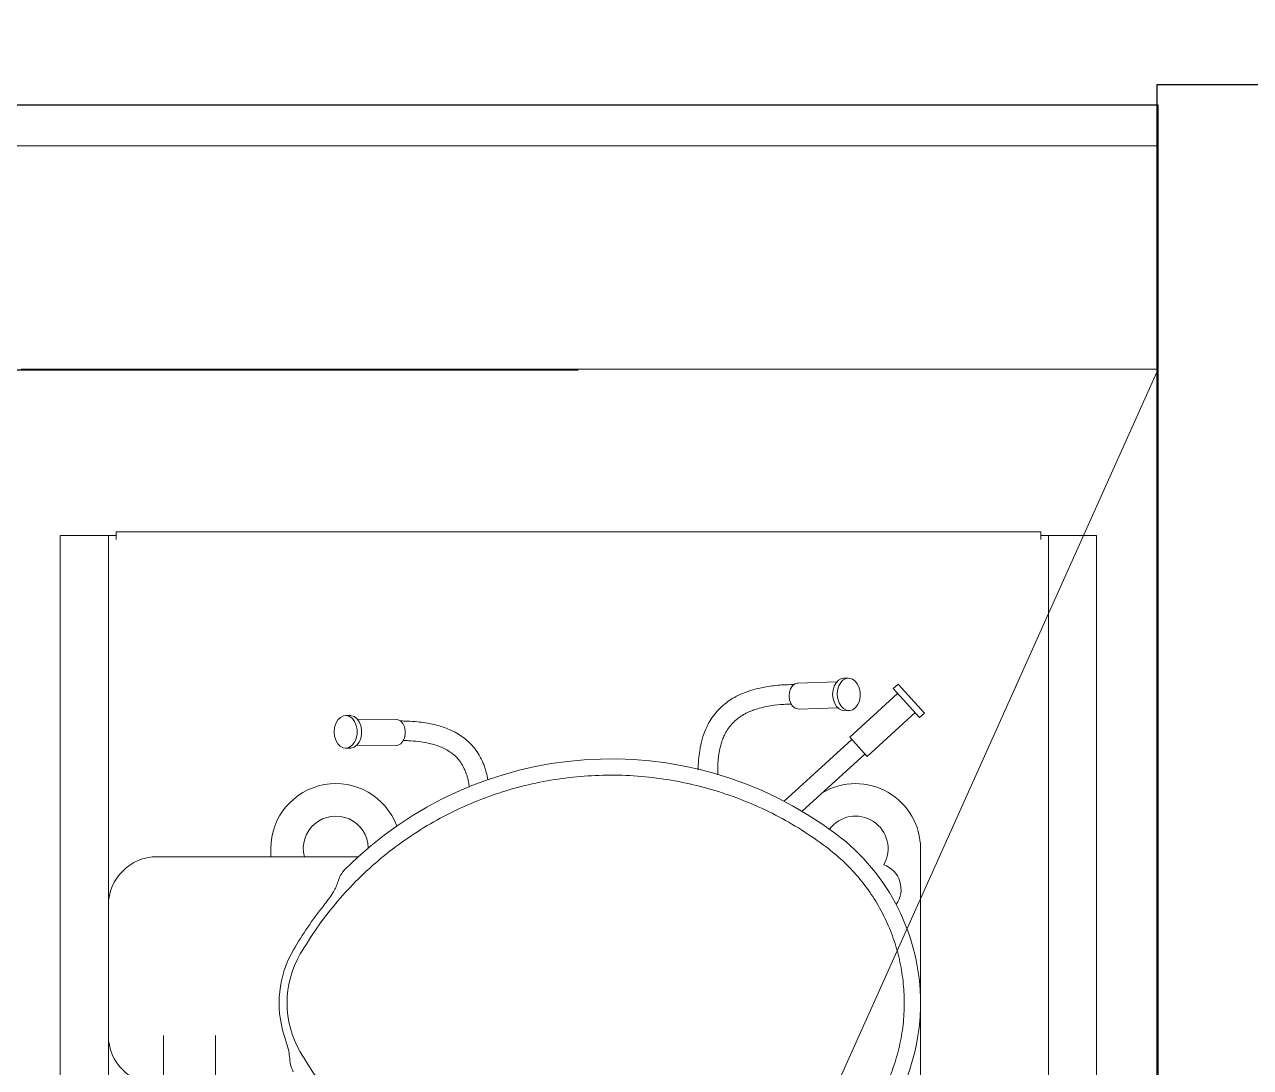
# Model space of a CAD drawing. Header units: millimetres. Extents: x 12325263 to 13848842, y -1463133 to 573208.
# Drawn here: x 12583817.9 to 12584119.8, y -841228.8 to -840972.1 of the extents above; entities that cross this region are included whole.
import ezdxf
from ezdxf.xclip import XClip

# ---------------------------------------------------------------- set-up
doc = ezdxf.new("R2010")
doc.units = ezdxf.units.MM
doc.header["$LTSCALE"] = 1000
doc.header["$XCLIPFRAME"] = 0
doc.linetypes.add('HIDDEN', pattern=[9.525, 6.35, -3.175])
for name, color, linetype in [('A-WALL', 5, 'Continuous'), ('fur202301', 252, 'Continuous'), ('WALL', 5, 'Continuous'), ('WALL-SHATCH', 8, 'Continuous'), ('建筑-楼板开洞', 251, 'Continuous')]:
    doc.layers.add(name, color=color, linetype=linetype)

# ---------------------------------------------------------------- blocks, each defined once
blk = doc.blocks.new('adgshg13-A$C7F010FC0')
at = {"layer": 'WALL-SHATCH'}
h = blk.add_hatch(color=256, dxfattribs=at)
h.dxf.hatch_style = 1
h.paths.add_polyline_path([(-60384.17, -16880.9), (-763.16, 197.48), (12587.62, -13153.3), (12587.62, -157996.02), (-162964.85, -188820.43), (-171262.38, -180522.9), (-171262.38, -31310.9), (-150707.19, -10755.71), (-131860.08, -7980.9), (-99162.38, -7980.9), (-99162.38, -4980.9), (-76620.43, -4980.9), (-70107.65, -16880.9)], flags=16)
h.paths.add_polyline_path([(-60091.23, -16380.9), (-646.88, 646.88), (12987.62, -12987.62), (12987.62, -158331.9), (-163100.58, -189250.38), (-171662.38, -180688.59), (-171662.38, -31145.21), (-150777.9, -10260.73), (-131896.69, -7480.9), (-99562.38, -7480.9), (-99562.38, -4580.9), (-76365.55, -4580.9), (-69907.51, -16380.9)])
blk = doc.blocks.new('A$C4C7A72D3')
at = {"layer": 'WALL', "color": 1}
blk.add_blockref('adgshg13-A$C7F010FC0', (210433.01, 205503.57), dxfattribs=at)
blk = doc.blocks.new('asdgagfjjjdh')
at = {"layer": 'fur202301', "lineweight": 9}
for p, q in [((5221.29, -1381.57), (5221.29, -1380.37)), ((5221.29, -1380.37), (5505.89, -1380.37)), ((5505.89, -1380.37), (5505.89, -1381.57)), ((5204.09, -1381.57), (5204.09, -1841.57)), ((5204.09, -1381.57), (5217.69, -1381.57)), ((5217.69, -1381.57), (5218.89, -1381.57)), ((5218.89, -1381.57), (5218.89, -1747.88)), ((5218.89, -1381.57), (5221.29, -1381.57)), ((5221.29, -1381.57), (5221.29, -1382.77)), ((5505.89, -1381.57), (5508.29, -1381.57)), ((5505.89, -1381.57), (5505.89, -1382.77)), ((5508.29, -1381.57), (5508.29, -1495.37)), ((5508.29, -1381.57), (5509.49, -1381.57)), ((5509.49, -1381.57), (5523.09, -1381.57)), ((5523.09, -1381.57), (5523.09, -1747.92)), ((5281.96, -1425.46), (5280.55, -1425.42)), ((5296.07, -1426.93), (5284.05, -1426.53)), ((5265.2, -1427.28), (5257.11, -1436.15)), ((5266.67, -1428.63), (5258.59, -1437.5)), ((5266.67, -1428.63), (5265.2, -1427.28)), ((5280.1, -1443.59), (5265.33, -1430.11)), ((5257.11, -1436.15), (5258.59, -1437.5)), ((5259.93, -1436.02), (5274.71, -1449.5)), ((5280.22, -1435.41), (5281.64, -1435.46)), ((5283.79, -1434.53), (5295.81, -1434.92)), ((5435.19, -1436.95), (5433.78, -1436.96)), ((5431.67, -1437.99), (5419.65, -1438.13)), ((5280.1, -1443.59), (5274.71, -1449.5)), ((5300.26, -1463.32), (5279.43, -1444.32)), ((5275.39, -1448.76), (5294.72, -1466.4)), ((5419.74, -1446.13), (5431.76, -1445.99)), ((5433.9, -1446.96), (5435.31, -1446.94)), ((5294.69, -1466.42), (5294.58, -1466.26)), ((5258.29, -1477.87), (5258.29, -1572.87)), ((5458.29, -1477.87), (5458.29, -1480.37)), ((5431.41, -1480.37), (5493.29, -1480.37)), ((5508.29, -1495.37), (5508.29, -1535.37)), ((5475.29, -1535.37), (5475.29, -1550.37)), ((5491.29, -1550.37), (5491.29, -1535.37)), ((5508.29, -1535.37), (5508.29, -1698.41))]:
    blk.add_line(p, q, dxfattribs=at)
for points in [[(5283.92, -1430.41), (5283.81, -1429.07), (5283.45, -1427.82), (5282.86, -1426.76), (5282.09, -1425.98), (5281.19, -1425.52), (5280.23, -1425.43), (5279.28, -1425.7), (5278.41, -1426.33), (5277.7, -1427.26), (5277.18, -1428.42), (5276.89, -1429.73), (5276.87, -1431.09), (5277.11, -1432.41), (5277.59, -1433.57), (5278.28, -1434.5), (5279.12, -1435.12), (5280.06, -1435.4), (5281.03, -1435.31), (5281.94, -1434.85), (5282.74, -1434.07), (5283.36, -1433.01), (5283.77, -1431.76), (5283.92, -1430.41)], [(5285.34, -1430.46), (5285.23, -1429.11), (5284.86, -1427.86), (5284.27, -1426.81), (5283.5, -1426.02), (5282.6, -1425.57), (5281.96, -1425.46)], [(5298.77, -1430.93), (5298.66, -1429.75), (5298.31, -1428.67), (5297.75, -1427.8), (5297.03, -1427.2), (5296.22, -1426.94), (5296.07, -1426.93)], [(5281.64, -1435.46), (5282.44, -1435.35), (5283.35, -1434.9), (5284.15, -1434.11), (5284.78, -1433.06), (5285.18, -1431.81), (5285.34, -1430.46)], [(5295.81, -1434.92), (5296.08, -1434.91), (5296.91, -1434.65), (5297.65, -1434.05), (5298.24, -1433.18), (5298.62, -1432.1), (5298.77, -1430.93)], [(5433.78, -1436.96), (5433.57, -1436.97), (5432.63, -1437.25), (5431.78, -1437.88), (5431.08, -1438.81), (5430.58, -1439.97), (5430.33, -1441.28), (5430.34, -1442.64), (5430.61, -1443.95), (5431.11, -1445.12), (5431.82, -1446.05), (5432.68, -1446.67), (5433.63, -1446.95), (5433.9, -1446.96)], [(5438.79, -1441.95), (5438.65, -1440.6), (5438.26, -1439.35), (5437.64, -1438.29), (5436.85, -1437.51), (5435.94, -1437.05), (5434.98, -1436.96), (5434.04, -1437.23), (5433.19, -1437.86), (5432.49, -1438.79), (5432, -1439.95), (5431.75, -1441.26), (5431.75, -1442.63), (5432.02, -1443.94), (5432.53, -1445.1), (5433.24, -1446.03), (5434.1, -1446.66), (5435.04, -1446.93), (5436, -1446.84), (5436.9, -1446.38), (5437.69, -1445.6), (5438.29, -1444.54), (5438.66, -1443.29), (5438.79, -1441.95)], [(5419.65, -1438.13), (5419.04, -1438.23), (5418.26, -1438.66), (5417.61, -1439.41), (5417.14, -1440.39), (5416.9, -1441.53), (5416.9, -1442.72), (5417.16, -1443.86), (5417.64, -1444.85), (5418.3, -1445.59), (5419.09, -1446.03), (5419.74, -1446.13)]]:
    blk.add_lwpolyline(points, dxfattribs=at)
for centre, radius, start, end in [((5353.61, -1565.85), 115.58, 44.9541, 126.837), ((5278.29, -1477.87), 20, 59.8064, 180), ((5438.29, -1477.87), 20, 0, 159.6487), ((5278.29, -1477.87), 10, 36.7114, 209.7544), ((5438.29, -1477.87), 10, 345.5225, 178.6521), ((5323.29, -1525.37), 65, 126.837, 233.163), ((5272.29, -1490.37), 8, 109.5848, 215.754), ((5493.29, -1495.37), 15, 0, 90), ((5353.61, -1565.85), 113.04, 30.1577, 38.5736), ((5423.29, -1525.37), 32.46, 342.0561, 30.1577), ((5423.29, -1525.37), 30, 329.8423, 30.1577), ((5493.29, -1535.37), 15, 270, 0)]:
    blk.add_arc(centre, radius, start, end, dxfattribs=at)
for points, knots in [([(5326.69, -1453.6), (5326.7, -1453.39), (5326.73, -1452.1), (5326.57, -1449.93), (5326.23, -1447.28), (5325.78, -1445.15), (5325.23, -1443.21), (5324.56, -1441.38), (5323.64, -1439.46), (5322.47, -1437.5), (5320.96, -1435.57), (5319.26, -1433.89), (5317.47, -1432.48), (5315.41, -1431.19), (5312.84, -1429.96), (5309.56, -1428.84), (5305.54, -1427.98), (5301.34, -1427.48), (5298.49, -1427.41), (5297.22, -1427.38)], [0, 0, 0, 0, 0.011458, 0.071591, 0.120863, 0.161009, 0.194478, 0.236755, 0.273917, 0.320501, 0.374903, 0.426904, 0.475944, 0.527893, 0.595435, 0.679971, 0.78247, 0.903035, 1, 1, 1, 1]), ([(5298.11, -1433.41), (5298.87, -1433.43), (5300.95, -1433.48), (5304.05, -1433.83), (5307.13, -1434.43), (5309.31, -1435.08), (5310.77, -1435.65), (5311.81, -1436.12), (5312.8, -1436.65), (5313.91, -1437.34), (5315.19, -1438.31), (5316.49, -1439.58), (5317.69, -1441.16), (5318.6, -1442.77), (5319.19, -1444.17), (5319.63, -1445.45), (5320.03, -1446.89), (5320.39, -1448.74), (5320.64, -1451.01), (5320.75, -1453.16), (5320.68, -1454.61), (5320.66, -1455.19)], [0, 0, 0, 0, 0.07217, 0.197264, 0.295809, 0.369208, 0.411306, 0.442021, 0.476363, 0.516517, 0.561836, 0.619748, 0.672663, 0.720866, 0.758834, 0.781137, 0.813919, 0.860106, 0.905577, 0.962779, 1, 1, 1, 1]), ([(5418.39, -1438.59), (5417.69, -1438.6), (5415.94, -1438.62), (5413.36, -1438.81), (5410.78, -1439.13), (5407.99, -1439.65), (5404.77, -1440.53), (5401.58, -1441.95), (5399.05, -1443.59), (5397.18, -1445.18), (5395.53, -1447.02), (5394.25, -1448.89), (5393.47, -1450.38), (5392.94, -1451.56), (5392.46, -1452.78), (5391.9, -1454.54), (5391.62, -1455.95), (5391.47, -1456.72)], [0, 0, 0, 0, 0.066589, 0.164628, 0.243753, 0.308611, 0.426417, 0.545955, 0.61292, 0.68001, 0.745619, 0.806809, 0.850337, 0.8692, 0.900311, 0.945185, 1, 1, 1, 1]), ([(5397.19, -1458.97), (5397.27, -1458.43), (5397.41, -1457.45), (5397.71, -1456.15), (5398.03, -1455.07), (5398.4, -1454.05), (5398.96, -1452.78), (5399.83, -1451.3), (5401.41, -1449.36), (5403.32, -1447.9), (5405.34, -1446.85), (5406.96, -1446.21), (5408.6, -1445.71), (5410.52, -1445.26), (5412.98, -1444.88), (5415.41, -1444.65), (5417.03, -1444.63), (5417.57, -1444.62)], [0, 0, 0, 0, 0.045195, 0.080576, 0.111711, 0.140969, 0.175602, 0.237794, 0.304319, 0.433213, 0.504886, 0.57417, 0.640019, 0.710438, 0.808244, 0.935931, 1, 1, 1, 1]), ([(5287.32, -1477.35), (5289.81, -1475.57), (5294.83, -1471.99), (5302.96, -1467.41), (5311.51, -1463.44), (5320.36, -1460.25), (5329.35, -1457.83), (5338.47, -1456.18), (5347.81, -1455.28), (5357.18, -1455.19), (5366.45, -1455.89), (5375.61, -1457.34), (5384.73, -1459.59), (5393.6, -1462.61), (5402.11, -1466.33), (5410.27, -1470.73), (5418.12, -1475.87), (5425.49, -1481.64), (5432.3, -1487.97), (5438.53, -1494.82), (5444.28, -1502.24), (5447.57, -1507.6), (5449.23, -1510.29)], [0, 0, 0, 0, 0.049317, 0.09898, 0.149736, 0.20087, 0.249927, 0.299325, 0.349797, 0.40064, 0.449722, 0.499145, 0.549643, 0.600513, 0.649571, 0.698969, 0.74944, 0.800282, 0.849328, 0.898713, 0.949171, 1, 1, 1, 1]), ([(5287.32, -1573.39), (5285.98, -1572.34), (5283.32, -1570.24), (5279.28, -1566.29), (5275.28, -1561.55), (5271.52, -1555.94), (5268.41, -1549.94), (5266.01, -1543.62), (5264.32, -1537.08), (5263.37, -1530.39), (5263.19, -1523.64), (5263.77, -1516.91), (5265.08, -1510.28), (5267.15, -1503.85), (5269.92, -1497.69), (5273.35, -1491.87), (5277.43, -1486.5), (5282.05, -1481.57), (5285.56, -1478.75), (5287.32, -1477.35)], [0, 0, 0, 0, 0.0457049, 0.0914097, 0.1519306, 0.2126445, 0.2731654, 0.3336919, 0.3944114, 0.4549379, 0.515453, 0.576161, 0.6366761, 0.6971689, 0.7578545, 0.8183473, 0.878834, 0.9395134, 1, 1, 1, 1]), ([(5437.76, -1488.44), (5437.56, -1487.84), (5437.25, -1486.93), (5436.69, -1485.86), (5436.15, -1485), (5435.68, -1484.48), (5435.41, -1484.19)], [0, 0, 0, 0, 0.3642, 0.55111, 0.739491, 1, 1, 1, 1]), ([(5441.99, -1495.37), (5441.5, -1494.74), (5440.52, -1493.48), (5439.31, -1491.68), (5438.33, -1490), (5437.95, -1488.97), (5437.76, -1488.44)], [0, 0, 0, 0, 0.28362, 0.571498, 0.783019, 1, 1, 1, 1]), ([(5452.49, -1542.3), (5452.57, -1541.62), (5452.72, -1540.25), (5453.36, -1537.92), (5453.88, -1536.27), (5454.17, -1535.37)], [0, 0, 0, 0, 0.3016315, 0.6150306, 1, 1, 1, 1]), ([(5449.23, -1540.44), (5447.61, -1543.06), (5444.39, -1548.32), (5438.68, -1555.73), (5432.35, -1562.73), (5425.44, -1569.14), (5418.11, -1574.86), (5410.35, -1579.95), (5402.11, -1584.41), (5393.52, -1588.15), (5384.73, -1591.13), (5375.72, -1593.37), (5366.47, -1594.85), (5357.12, -1595.54), (5347.84, -1595.44), (5338.61, -1594.57), (5329.39, -1592.91), (5320.34, -1590.48), (5311.62, -1587.32), (5303.19, -1583.44), (5295.02, -1578.86), (5289.88, -1575.21), (5287.32, -1573.39)], [0, 0, 0, 0, 0.0495922, 0.0991845, 0.1502395, 0.2012945, 0.25051, 0.2997254, 0.3503681, 0.4010107, 0.4502253, 0.4994398, 0.5500825, 0.6007252, 0.6499217, 0.6991182, 0.7497415, 0.8003648, 0.84956, 0.8987552, 0.9493777, 1, 1, 1, 1]), ([(5451.37, -1546.55), (5451.74, -1545.75), (5452.33, -1544.5), (5452.45, -1542.89), (5452.49, -1542.3)], [0, 0, 0, 0, 0.632883, 1, 1, 1, 1])]:
    blk.add_open_spline(points, degree=3, knots=knots, dxfattribs=at)
blk = doc.blocks.new('asdgag2019070109530584497')
at = {"color": 2, "lineweight": 25}
for p, q in [((458.99, -1300), (458.99, 0)), ((1158.99, -1300), (458.99, -1300))]:
    blk.add_line(p, q, dxfattribs=at)
at = {"color": 1, "linetype": 'HIDDEN', "lineweight": 0, "ltscale": 100}
for p, q in [((468.99, -1300), (468.99, 0)), ((523.99, -1020), (523.99, -1300)), ((523.99, -1300), (1143.99, -1021.66))]:
    blk.add_line(p, q, dxfattribs=at)
at = {"lineweight": 0, "xscale": 0.8, "yscale": 0.8, "zscale": 0.8, "rotation": 90}
blk.add_blockref('asdgagfjjjdh', (-540.31, -5448.12), dxfattribs=at)
blk = doc.blocks.new('sdfgsdffhg')
at = {"layer": 'fur202301', "xscale": -1, "rotation": 90}
blk.add_blockref('asdgag2019070109530584497', (1713.13, 33523.86, 0), dxfattribs=at)

msp = doc.modelspace()

# ---------------------------------------------------------------- block references
ref = msp.add_blockref('A$C4C7A72D3', (12385714.85, -906209.52), dxfattribs=dict(rotation=350.041249254255))
XClip(ref).set_block_clipping_path([(223442.8584877662, 85923.1187333744), (220542.7961432356, 85923.1422391906), (220542.8579492103, 89292.823275506), (211526.9150355905, 89292.8101311298), (210631.4331447985, 94392.8080583527), (206113.3685902953, 94392.8025418455), (206001.4315187763, 95030.3127344656), (204376.2826588508, 94744.9613686837), (203364.4570056833, 100506.9030052917), (197947.3947122637, 99555.7482674252), (192482.3428474721, 130679.4765393781), (190118.7804593667, 130264.4504016289), (191623.4071957469, 121695.6427078634), (177046.6486519482, 119136.2011700841), (175707.6223907359, 126760.8483765714), (173902.988371335, 128026.4039125028), (169528.3854461554, 127258.2903269802), (169070.0967394859, 129868.3614864857), (163308.2517458182, 128856.6693391807), (163766.52659606, 126246.6171700556), (159679.1795131005, 125528.9180921423), (170669.6888374612, 62935.797914044), (167222.1989369914, 62330.4650948944), (167939.7759490944, 58243.6808593175), (171386.9528796654, 58848.2912487988), (172857.0656793863, 50477.0032648193), (165962.5026008021, 49266.4230898353), (168037.7813034765, 37447.1796448426), (140649.9584970828, 32638.2390106404), (115387.9799239188, 28202.5781787895), (95598.7254695911, 140907.4332163476), (226939.476109907, 163968.8668500402), (240128.6952811591, 88852.8973128139)])

# ---------------------------------------------------------------- next in the draw order: hatches: boundary and pattern name
at = {"layer": '建筑-楼板开洞'}
h = msp.add_hatch(dxfattribs=at)
h.set_pattern_fill('DASH', color=256, scale=500)
h.set_pattern_definition([(0, (0, 0), (476.25, 476.25), [476.25, -476.25])])
h.paths.add_polyline_path([(12597696.74, -842386.79), (12590696.81, -842386.9), (12590697.07, -843986.79), (12595796.81, -843986.85), (12595797.07, -849736.85), (12588796.81, -849736.79), (12588796.81, -851936.79), (12564896.81, -851936.79), (12564896.81, -816186.79), (12568846.81, -816186.79), (12568846.81, -816040), (12568846.81, -807536.79), (12574696.83, -807536.8), (12574696.77, -810386.79), (12575896.81, -810386.79), (12579055.23, -810386.78), (12580496.91, -811828.21), (12580696.91, -819086.85), (12595696.92, -819086.72), (12595696.9, -812786.79), (12597696.66, -812786.79)])

# ---------------------------------------------------------------- next in the draw order: block references
msp.add_blockref('sdfgsdffhg', (12581083.9, -874056.8, 0))

# ---------------------------------------------------------------- next in the draw order: linework, layer by layer
at = {"layer": 'A-WALL'}
for p, q in [((12584096.81, -840986.79), (12586596.81, -840986.79)), ((12584096.81, -841686.79), (12584096.81, -840986.79))]:
    msp.add_line(p, q, dxfattribs=at)

doc.saveas('drawing.dxf')
